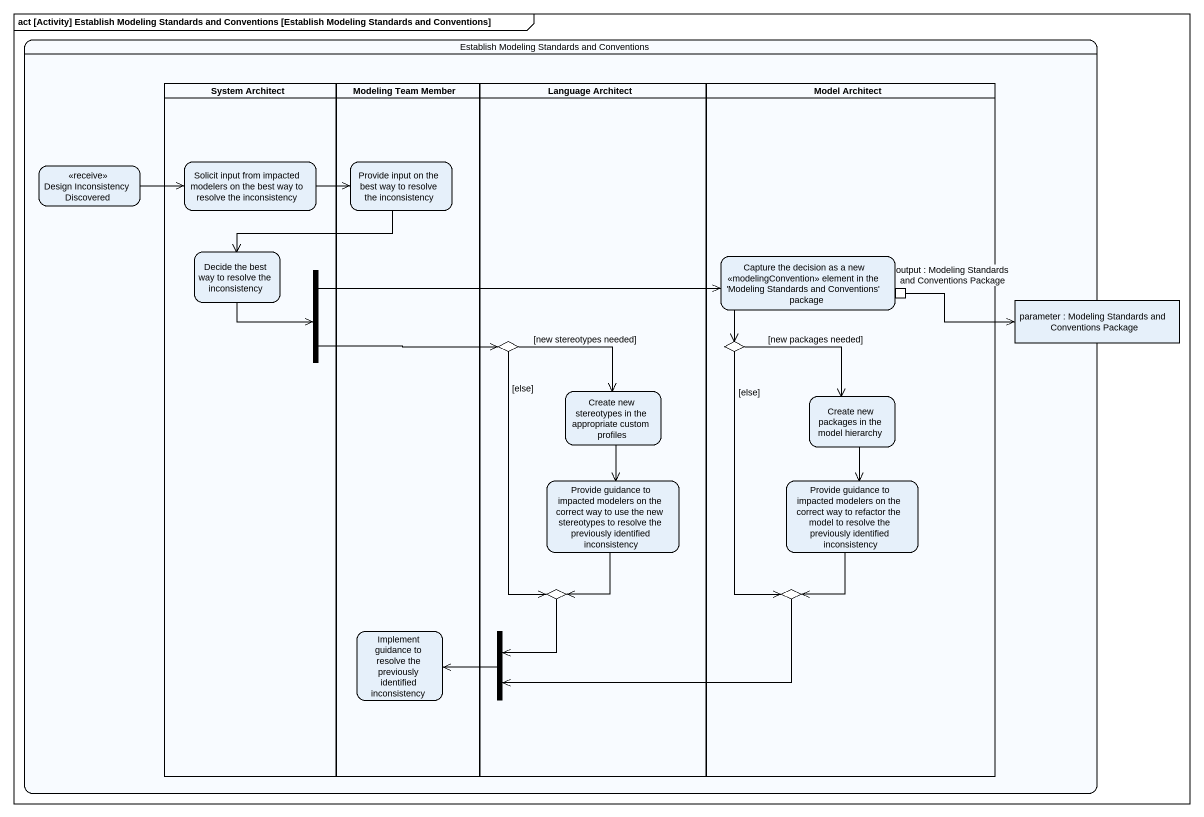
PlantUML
@startuml
mainframe act [Activity] Establish Modeling Standards and Conventions [Establish Modeling Standards and Conventions]
hide empty description
state "Establish Modeling Standards and Conventions" as Establish_Modeling {
  state "System Architect" as System_Architect <<partition>> {
    state "Solicit input from impacted modelers on the best way to resolve the inconsistency" as Solicit_input_from_impacted
    state "Decide the best way to resolve the inconsistency" as Decide_the_best_way_to
    state fork1 <<fork>>
  }
  state "Modeling Team Member" as Modeling_Team_Member <<partition>> {
    state "Provide input on the best way to resolve the inconsistency" as Provide_input_on_the_best
    state "Implement guidance to resolve the previously identified inconsistency" as Implement_guidance_to
  }
  state "Language Architect" as Language_Architect <<partition>> {
    state choice1 <<choice>>
    state "Create new stereotypes in the appropriate custom profiles" as Create_new_stereotypes_in
    state "Provide guidance to impacted modelers on the correct way to use the new stereotypes to resolve the previously identified inconsistency" as Provide_guidance_to
    state choice3 <<choice>>
    state fork2 <<join>>
  }
  state "Model Architect" as Model_Architect <<partition>> {
    state "Capture the decision as a new <<modelingConvention>> element in the 'Modeling Standards and Conventions' package" as Capture_the_decision_as_a {
      state "output : Modeling Standards and Conventions Package" as output_Modeling_Standards <<outputPin>>
    }
    state choice2 <<choice>>
    state "Create new packages in the model hierarchy" as Create_new_packages_in_the
    state "Provide guidance to impacted modelers on the correct way to refactor the model to resolve the previously identified inconsistency" as Provide_guidance_to_2
    state choice4 <<choice>>
  }
  state "Design Inconsistency Discovered" as Design_Inconsistency <<receive>>
  state "parameter : Modeling Standards and Conventions Package" as parameter <<object>>
}
Design_Inconsistency -right-> Solicit_input_from_impacted
Solicit_input_from_impacted -right-> Provide_input_on_the_best
Provide_input_on_the_best -left-> Decide_the_best_way_to
Decide_the_best_way_to -right-> fork1
fork1 -right-> Capture_the_decision_as_a
fork1 -right-> choice1
Capture_the_decision_as_a --> choice2
output_Modeling_Standards -right-> parameter
choice1 --> Create_new_stereotypes_in : [new stereotypes needed]
choice1 --> choice3 : [else]
choice2 --> Create_new_packages_in_the : [new packages needed]
choice2 --> choice4 : [else]
Create_new_stereotypes_in --> Provide_guidance_to
Create_new_packages_in_the --> Provide_guidance_to_2
Provide_guidance_to --> choice3
Provide_guidance_to_2 --> choice4
choice3 --> fork2
choice4 -left-> fork2
fork2 -left-> Implement_guidance_to
@enduml
